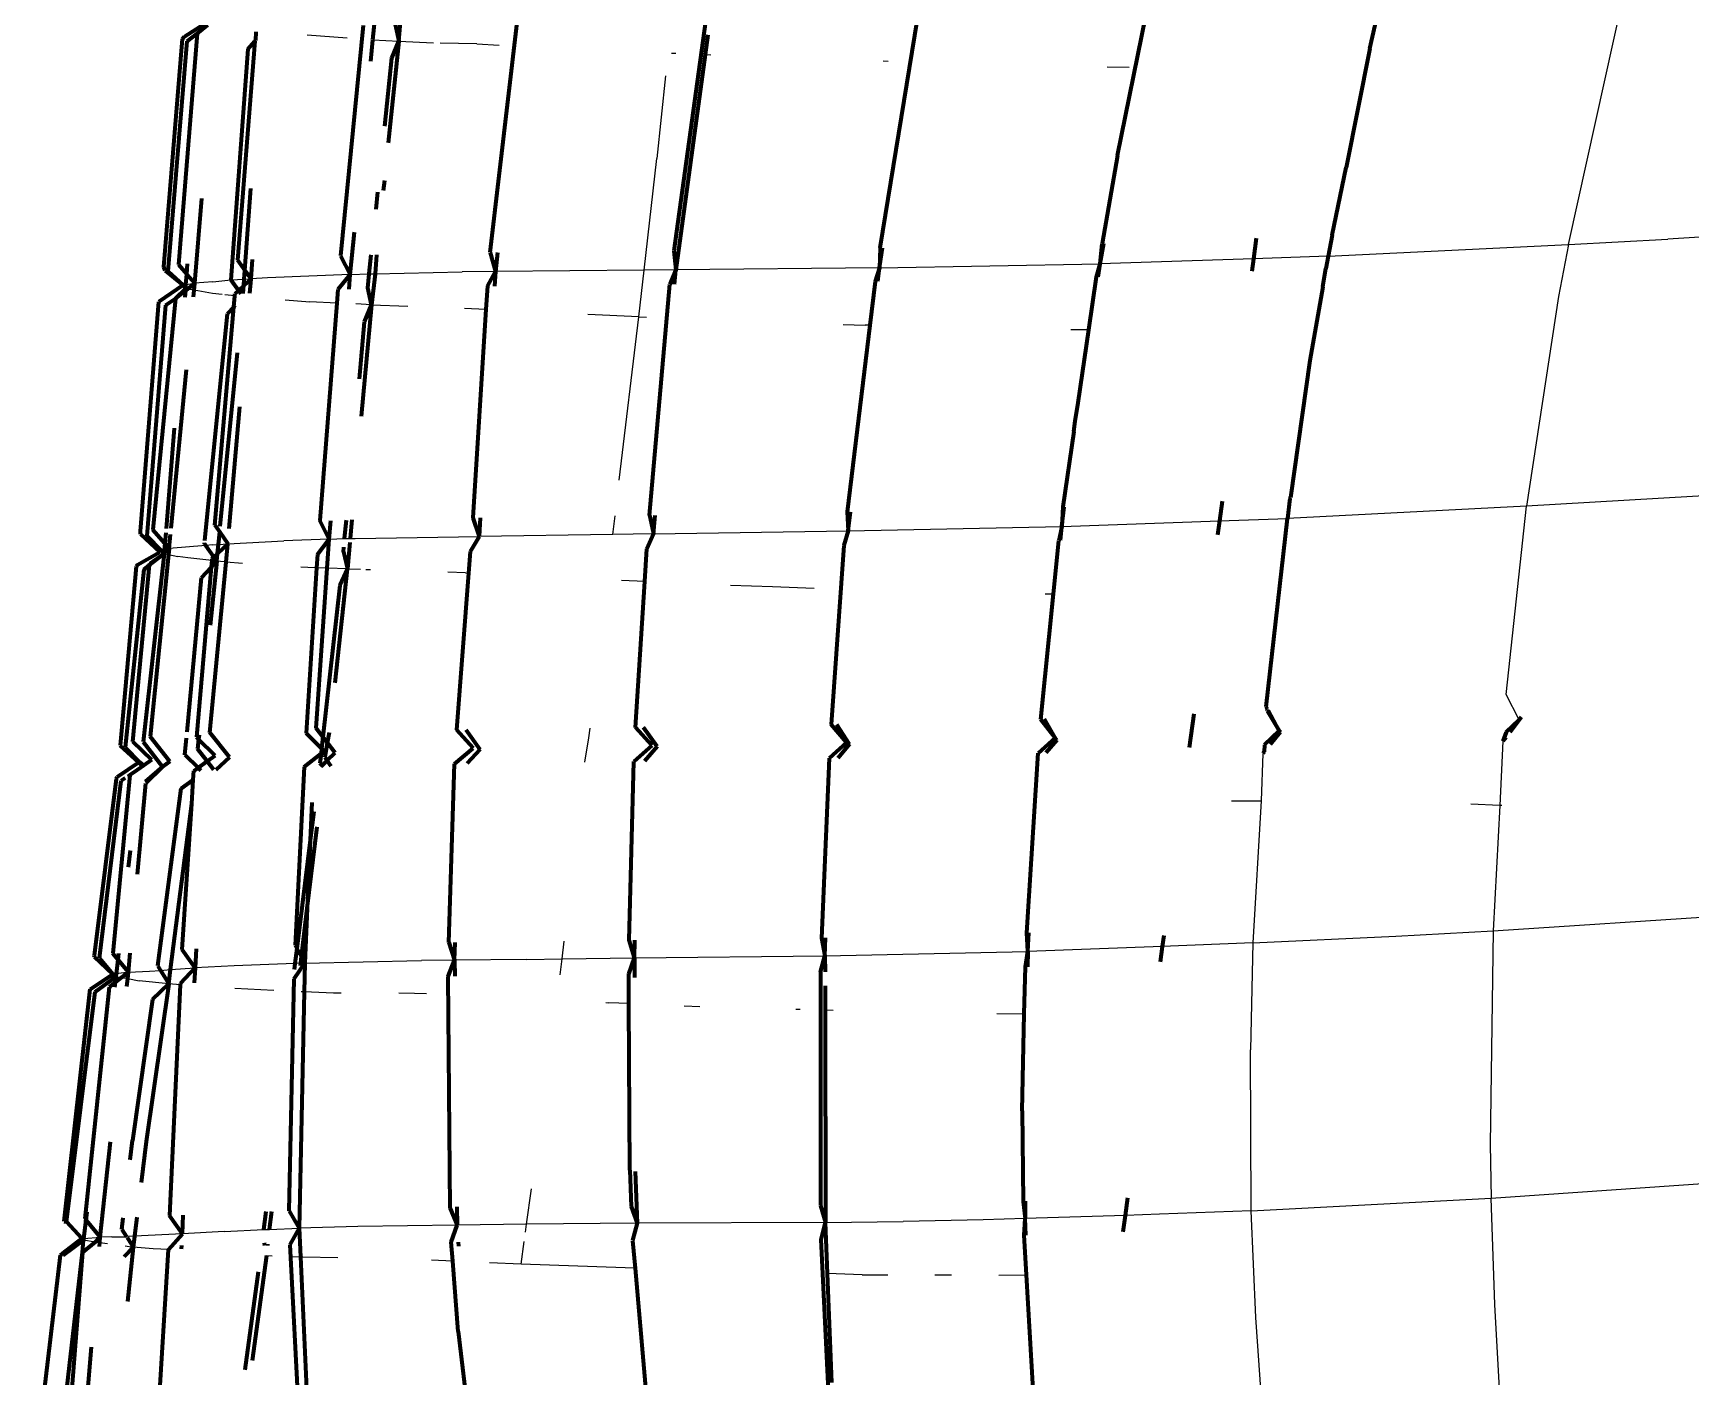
# Model space of a CAD drawing. Header units: millimetres. Extents: x 4307 to 31003, y 2809 to 20009.
# Drawn here: x 7182.9 to 7252.4, y 7338.3 to 7394.7 of the extents above; entities that cross this region are included whole.
import ezdxf

# ---------------------------------------------------------------- set-up
doc = ezdxf.new("R2010")
doc.units = ezdxf.units.MM
doc.layers.add('ProfileEdges', color=7, linetype='Continuous')

msp = doc.modelspace()

# ---------------------------------------------------------------- linework, layer by layer
for p, q in [((7247.241, 7385.786), (7249.632, 7396.597)), ((7196.067, 7394.437), (7194.381, 7394.562)), ((7197.142, 7394.368), (7198.229, 7394.322)), ((7198.229, 7394.322), (7199.675, 7394.243)), ((7201.491, 7394.199), (7199.96, 7394.233)), ((7201.491, 7394.199), (7202.435, 7394.153)), ((7209.658, 7393.817), (7209.84, 7393.809)), ((7211.058, 7393.756), (7211.299, 7393.745)), ((7218.725, 7393.466), (7218.516, 7393.472)), ((7227.904, 7393.239), (7228.829, 7393.219)), ((7209.395, 7392.863), (7209.04, 7389.403)), ((7208.509, 7384.719), (7209.04, 7389.403)), ((7247.241, 7385.786), (7251.396, 7386.016)), ((7257.761, 7386.424), (7251.396, 7386.016)), ((7237.17, 7385.303), (7247.241, 7385.786)), ((7247.241, 7385.786), (7246.818, 7383.607)), ((7197.24, 7384.563), (7200.877, 7384.648)), ((7202.281, 7384.663), (7200.877, 7384.648)), ((7208.509, 7384.719), (7202.281, 7384.663)), ((7208.287, 7382.762), (7208.509, 7384.719)), ((7209.836, 7384.731), (7208.509, 7384.719)), ((7218.368, 7384.816), (7209.836, 7384.731)), ((7218.368, 7384.816), (7227.609, 7384.979)), ((7234.038, 7385.197), (7227.609, 7384.979)), ((7237.17, 7385.303), (7234.038, 7385.197)), ((7189.187, 7384.09), (7189.307, 7384.108)), ((7189.371, 7383.924), (7189.293, 7383.938)), ((7189.307, 7384.108), (7189.683, 7384.165)), ((7190.432, 7384.231), (7189.683, 7384.165)), ((7190.432, 7384.231), (7191.189, 7384.315)), ((7191.189, 7384.315), (7191.752, 7384.335)), ((7191.752, 7384.335), (7192.035, 7384.357)), ((7192.719, 7384.388), (7192.035, 7384.357)), ((7196.196, 7384.533), (7192.719, 7384.388)), ((7196.196, 7384.533), (7196.986, 7384.555)), ((7196.986, 7384.555), (7197.24, 7384.563)), ((7189.654, 7383.873), (7189.371, 7383.924)), ((7190.418, 7383.734), (7189.654, 7383.873)), ((7190.828, 7383.691), (7190.418, 7383.734)), ((7191.36, 7383.635), (7190.94, 7383.679)), ((7193.466, 7383.468), (7194.5, 7383.392)), ((7195.625, 7383.338), (7194.5, 7383.392)), ((7197.082, 7383.268), (7196.421, 7383.3)), ((7197.082, 7383.268), (7198.6, 7383.21)), ((7246.818, 7383.607), (7245.482, 7374.819)), ((7200.984, 7383.118), (7201.88, 7383.083)), ((7208.287, 7382.762), (7206.149, 7382.863)), ((7207.466, 7375.919), (7208.287, 7382.762)), ((7208.287, 7382.762), (7208.61, 7382.748)), ((7216.844, 7382.439), (7217.766, 7382.409)), ((7217.961, 7382.403), (7217.766, 7382.409)), ((7227.135, 7382.209), (7226.384, 7382.209)), ((7255.979, 7375.439), (7245.482, 7374.819)), ((7207.193, 7373.636), (7207.287, 7374.422)), ((7226.007, 7373.975), (7232.612, 7374.206)), ((7232.612, 7374.206), (7235.458, 7374.306)), ((7245.482, 7374.819), (7235.458, 7374.306)), ((7244.623, 7366.921), (7245.482, 7374.819)), ((7196.397, 7373.471), (7201.593, 7373.552)), ((7207.193, 7373.636), (7201.593, 7373.552)), ((7208.9, 7373.662), (7207.193, 7373.636)), ((7208.9, 7373.662), (7217.057, 7373.782)), ((7217.057, 7373.782), (7226.007, 7373.975)), ((7188.213, 7372.9), (7188.301, 7372.934)), ((7188.366, 7372.867), (7188.213, 7372.9)), ((7188.301, 7372.934), (7188.402, 7372.973)), ((7188.392, 7372.841), (7188.583, 7372.8)), ((7188.402, 7372.973), (7188.609, 7373.053)), ((7190.136, 7373.178), (7188.609, 7373.053)), ((7190.432, 7373.202), (7190.136, 7373.178)), ((7190.432, 7373.202), (7190.671, 7373.217)), ((7190.671, 7373.217), (7191.07, 7373.244)), ((7191.07, 7373.244), (7193.408, 7373.365)), ((7195.316, 7373.444), (7193.408, 7373.365)), ((7195.316, 7373.444), (7195.959, 7373.46)), ((7195.959, 7373.46), (7196.188, 7373.466)), ((7196.188, 7373.466), (7196.397, 7373.471)), ((7188.583, 7372.8), (7188.968, 7372.719)), ((7189.39, 7372.656), (7188.968, 7372.719)), ((7190.391, 7372.548), (7189.39, 7372.656)), ((7190.603, 7372.525), (7190.391, 7372.548)), ((7190.603, 7372.525), (7190.908, 7372.498)), ((7190.998, 7372.49), (7191.684, 7372.43)), ((7194.709, 7372.234), (7194.117, 7372.269)), ((7194.779, 7372.232), (7194.709, 7372.234)), ((7195.23, 7372.217), (7194.779, 7372.232)), ((7196.071, 7372.189), (7195.23, 7372.217)), ((7196.071, 7372.189), (7196.622, 7372.178)), ((7196.839, 7372.173), (7197.042, 7372.169)), ((7201.028, 7372.025), (7200.287, 7372.06)), ((7201.028, 7372.025), (7201.154, 7372.019)), ((7208.534, 7371.658), (7207.565, 7371.702)), ((7212.124, 7371.507), (7213.891, 7371.452)), ((7213.891, 7371.452), (7215.63, 7371.388)), ((7225.303, 7371.148), (7225.657, 7371.142)), ((7245.173, 7365.868), (7244.623, 7366.921)), ((7206.192, 7365.105), (7206.24, 7365.515)), ((7206.015, 7364.096), (7206.192, 7365.105)), ((7244.491, 7364.972), (7244.354, 7362.28)), ((7234.424, 7364.455), (7234.363, 7362.475)), ((7233.124, 7362.473), (7234.363, 7362.475)), ((7234.363, 7362.475), (7234.013, 7356.511)), ((7244.354, 7362.28), (7243.149, 7362.328)), ((7244.354, 7362.28), (7244.087, 7357.019)), ((7244.446, 7362.276), (7244.354, 7362.28)), ((7244.087, 7357.019), (7254.427, 7357.698)), ((7240.004, 7356.791), (7244.087, 7357.019)), ((7244.087, 7357.019), (7243.96, 7348.056)), ((7205.142, 7356.587), (7205.053, 7355.845)), ((7216.083, 7355.968), (7224.588, 7356.159)), ((7230.217, 7356.369), (7224.588, 7356.159)), ((7234.013, 7356.511), (7230.217, 7356.369)), ((7234.013, 7356.511), (7233.907, 7352.031)), ((7234.013, 7356.511), (7240.004, 7356.791)), ((7188.663, 7355.392), (7189.695, 7355.465)), ((7191.33, 7355.55), (7189.695, 7355.465)), ((7193.877, 7355.651), (7191.33, 7355.55)), ((7194.119, 7355.661), (7193.877, 7355.651)), ((7194.294, 7355.667), (7194.119, 7355.661)), ((7194.294, 7355.667), (7199.176, 7355.777)), ((7200.568, 7355.796), (7199.176, 7355.777)), ((7203.594, 7355.825), (7200.568, 7355.796)), ((7203.594, 7355.825), (7205.053, 7355.845)), ((7205.053, 7355.845), (7204.971, 7355.169)), ((7205.053, 7355.845), (7208.102, 7355.886)), ((7208.102, 7355.886), (7216.083, 7355.968)), ((7186.4, 7355.22), (7186.246, 7355.2)), ((7186.387, 7355.102), (7186.612, 7355.062)), ((7186.896, 7355.284), (7186.4, 7355.22)), ((7186.612, 7355.062), (7186.868, 7355.016)), ((7186.868, 7355.016), (7187.347, 7354.929)), ((7186.896, 7355.284), (7187.781, 7355.329)), ((7188.587, 7354.797), (7187.347, 7354.929)), ((7187.781, 7355.329), (7188.244, 7355.362)), ((7188.244, 7355.362), (7188.663, 7355.392)), ((7189.071, 7354.755), (7188.587, 7354.797)), ((7192.989, 7354.517), (7191.36, 7354.597)), ((7194.268, 7354.458), (7194.134, 7354.463)), ((7195.495, 7354.413), (7194.268, 7354.458)), ((7195.81, 7354.412), (7195.495, 7354.413)), ((7198.883, 7354.399), (7198.231, 7354.402)), ((7199.388, 7354.377), (7198.883, 7354.399)), ((7206.899, 7354.009), (7207.027, 7354.004)), ((7207.866, 7353.968), (7207.027, 7354.004)), ((7210.185, 7353.874), (7210.838, 7353.85)), ((7215.04, 7353.721), (7214.858, 7353.727)), ((7216.428, 7353.679), (7216.089, 7353.69)), ((7223.28, 7353.556), (7224.435, 7353.539)), ((7233.948, 7345.288), (7233.907, 7352.031)), ((7243.96, 7348.056), (7244, 7345.818)), ((7244, 7345.818), (7254.181, 7346.518)), ((7203.58, 7344.717), (7203.781, 7346.211)), ((7233.948, 7345.288), (7244, 7345.818)), ((7244.144, 7341.354), (7244, 7345.818)), ((7228.676, 7345.092), (7224.465, 7344.956)), ((7230.104, 7345.138), (7228.676, 7345.092)), ((7233.948, 7345.288), (7230.104, 7345.138)), ((7234.142, 7340.805), (7233.948, 7345.288)), ((7190.908, 7344.419), (7189.166, 7344.321)), ((7190.908, 7344.419), (7192.579, 7344.494)), ((7192.579, 7344.494), (7192.816, 7344.505)), ((7192.816, 7344.505), (7194.051, 7344.561)), ((7196.509, 7344.623), (7194.051, 7344.561)), ((7200.671, 7344.684), (7196.509, 7344.623)), ((7203.58, 7344.717), (7200.671, 7344.684)), ((7203.537, 7344.392), (7203.58, 7344.717)), ((7208.212, 7344.768), (7203.58, 7344.717)), ((7216.111, 7344.792), (7208.212, 7344.768)), ((7216.111, 7344.792), (7219.358, 7344.836)), ((7222.706, 7344.906), (7219.358, 7344.836)), ((7224.465, 7344.956), (7222.706, 7344.906)), ((7184.953, 7344.118), (7185.028, 7344.125)), ((7185.504, 7343.975), (7185.019, 7344.055)), ((7185.028, 7344.125), (7185.721, 7344.184)), ((7185.504, 7343.975), (7185.702, 7343.949)), ((7185.702, 7343.949), (7186.016, 7343.909)), ((7186.207, 7344.196), (7185.721, 7344.184)), ((7186.207, 7344.196), (7186.818, 7344.198)), ((7186.762, 7343.811), (7187.101, 7343.765)), ((7186.818, 7344.198), (7186.85, 7344.209)), ((7187.157, 7344.224), (7186.85, 7344.209)), ((7187.941, 7343.694), (7187.101, 7343.765)), ((7189.166, 7344.321), (7187.157, 7344.224)), ((7188.572, 7343.66), (7187.941, 7343.694)), ((7203.356, 7343.05), (7203.483, 7343.997)), ((7192.693, 7343.407), (7192.916, 7343.399)), ((7193.764, 7343.37), (7194.106, 7343.359)), ((7194.106, 7343.359), (7194.2, 7343.356)), ((7194.2, 7343.356), (7195.678, 7343.332)), ((7200.487, 7343.17), (7199.593, 7343.208)), ((7203.356, 7343.05), (7202.028, 7343.106)), ((7207.714, 7342.896), (7203.356, 7343.05)), ((7208.126, 7342.884), (7207.714, 7342.896)), ((7217.641, 7342.606), (7216.195, 7342.652)), ((7217.641, 7342.606), (7218.716, 7342.6)), ((7221.383, 7342.583), (7220.69, 7342.588)), ((7223.368, 7342.58), (7224.526, 7342.604)), ((7244.517, 7334.637), (7244.144, 7341.354)), ((7234.614, 7334.077), (7234.142, 7340.805))]:
    msp.add_line(p, q)
at = {"layer": 'ProfileEdges', "lineweight": 211}
for p, q in [((7238.917, 7394.004), (7239.398, 7396.159)), ((7189.25, 7394.508), (7190.104, 7395.06)), ((7197.142, 7394.368), (7197.258, 7395.574)), ((7198.229, 7394.322), (7198.344, 7395.598)), ((7202.053, 7385.451), (7203.18, 7395.097)), ((7211.082, 7395.142), (7209.752, 7385.532)), ((7218.395, 7385.645), (7219.956, 7395.235)), ((7228.344, 7389.524), (7229.528, 7395.37)), ((7188.384, 7384.852), (7189.171, 7394.407)), ((7189.784, 7394.635), (7189, 7384.947)), ((7189.171, 7394.407), (7189.25, 7394.508)), ((7189.364, 7394.315), (7189.784, 7394.635)), ((7189.784, 7394.635), (7190.221, 7394.994)), ((7192.235, 7394.705), (7192.224, 7394.34)), ((7196.738, 7394.966), (7195.791, 7385.319)), ((7197.056, 7393.474), (7197.142, 7394.368)), ((7198.081, 7395.014), (7198.229, 7394.322)), ((7211.169, 7394.578), (7211.058, 7393.756)), ((7188.558, 7384.664), (7189.364, 7394.315)), ((7191.908, 7393.974), (7191.189, 7384.315)), ((7192.198, 7394.31), (7191.468, 7385.133)), ((7191.908, 7393.974), (7192.198, 7394.31)), ((7192.198, 7394.31), (7192.224, 7394.34)), ((7198.229, 7394.322), (7197.786, 7390.053)), ((7197.937, 7393.601), (7198.229, 7394.322)), ((7211.058, 7393.756), (7209.836, 7384.731)), ((7238.917, 7394.004), (7237.915, 7389.013)), ((7197.637, 7390.75), (7197.937, 7393.601)), ((7228.344, 7389.524), (7227.702, 7385.829)), ((7237.33, 7386.178), (7237.915, 7389.013)), ((7191.78, 7384.707), (7192.032, 7388.136)), ((7197.622, 7388.472), (7197.579, 7388.06)), ((7189.683, 7384.165), (7189.977, 7387.723)), ((7197.272, 7387.278), (7197.348, 7388)), ((7196.196, 7384.533), (7196.367, 7386.31)), ((7234.146, 7386.054), (7234.038, 7385.197)), ((7237.33, 7386.178), (7237.17, 7385.303)), ((7195.791, 7385.319), (7196.196, 7384.533)), ((7196.986, 7384.555), (7197.07, 7385.353)), ((7197.299, 7385.359), (7197.24, 7384.563)), ((7202.053, 7385.451), (7202.281, 7384.663)), ((7202.362, 7385.455), (7202.281, 7384.663)), ((7209.752, 7385.532), (7209.836, 7384.731)), ((7218.368, 7384.816), (7218.501, 7385.647)), ((7218.395, 7385.645), (7218.368, 7384.816)), ((7227.609, 7384.979), (7227.769, 7385.831)), ((7227.609, 7384.979), (7227.702, 7385.829)), ((7188.436, 7384.704), (7188.384, 7384.852)), ((7188.436, 7384.704), (7189.187, 7384.09)), ((7188.558, 7384.664), (7189.187, 7384.09)), ((7189, 7384.947), (7189.344, 7384.552)), ((7189.344, 7384.552), (7189.38, 7384.977)), ((7191.468, 7385.133), (7191.78, 7384.707)), ((7191.752, 7384.335), (7191.78, 7384.707)), ((7191.78, 7384.707), (7192.035, 7384.357)), ((7192.035, 7384.357), (7192.098, 7385.163)), ((7201.941, 7384.038), (7202.281, 7384.663)), ((7202.281, 7384.663), (7202.242, 7384.042)), ((7209.836, 7384.731), (7209.581, 7384.127)), ((7209.785, 7384.129), (7209.836, 7384.731)), ((7218.368, 7384.816), (7218.186, 7384.247)), ((7218.3, 7384.249), (7218.368, 7384.816)), ((7227.463, 7384.437), (7227.609, 7384.979)), ((7227.524, 7384.439), (7227.609, 7384.979)), ((7234.038, 7385.197), (7233.972, 7384.668)), ((7236.945, 7384.017), (7237.066, 7384.792)), ((7237.17, 7385.303), (7237.066, 7384.792)), ((7189.187, 7384.09), (7188.176, 7383.393)), ((7188.867, 7383.534), (7189.293, 7383.938)), ((7189.187, 7384.09), (7189.293, 7383.938)), ((7189.293, 7383.938), (7189.286, 7383.858)), ((7189.293, 7383.938), (7189.307, 7384.108)), ((7189.307, 7384.108), (7189.344, 7384.552)), ((7189.344, 7384.552), (7189.683, 7384.165)), ((7189.371, 7383.924), (7189.683, 7384.165)), ((7189.654, 7383.873), (7189.683, 7384.165)), ((7191.189, 7384.315), (7191.51, 7383.864)), ((7191.733, 7384.074), (7191.51, 7383.864)), ((7191.708, 7383.736), (7191.733, 7384.074)), ((7192.035, 7384.357), (7191.733, 7384.074)), ((7191.733, 7384.074), (7191.752, 7384.335)), ((7191.982, 7383.749), (7192.035, 7384.357)), ((7196.196, 7384.533), (7195.67, 7383.907)), ((7196.147, 7383.921), (7196.196, 7384.533)), ((7196.924, 7383.972), (7196.986, 7384.555)), ((7197.082, 7383.268), (7196.924, 7383.972)), ((7197.24, 7384.563), (7197.082, 7383.268)), ((7201.941, 7384.038), (7201.88, 7383.083)), ((7208.732, 7374.442), (7209.581, 7384.127)), ((7218.186, 7384.247), (7217.961, 7382.403)), ((7227.135, 7382.209), (7227.463, 7384.437)), ((7236.945, 7384.017), (7236.402, 7380.923)), ((7187.406, 7373.772), (7188.176, 7383.393)), ((7188.459, 7383.249), (7187.674, 7373.579)), ((7188.867, 7383.534), (7187.926, 7373.833)), ((7188.459, 7383.249), (7188.867, 7383.534)), ((7188.867, 7383.534), (7189.286, 7383.858)), ((7189.286, 7383.858), (7189.263, 7383.567)), ((7189.286, 7383.858), (7189.371, 7383.924)), ((7189.628, 7383.598), (7189.654, 7383.873)), ((7191.31, 7383.181), (7191.36, 7383.635)), ((7191.31, 7383.181), (7191.377, 7383.254)), ((7191.51, 7383.864), (7191.356, 7383.72)), ((7191.36, 7383.635), (7191.356, 7383.72)), ((7191.51, 7383.864), (7191.604, 7383.731)), ((7195.625, 7383.338), (7194.913, 7374.218)), ((7195.67, 7383.907), (7195.625, 7383.338)), ((7197.082, 7383.268), (7196.654, 7378.579)), ((7196.796, 7382.556), (7197.082, 7383.268)), ((7190.1, 7373.381), (7191.05, 7382.901)), ((7190.52, 7374.029), (7191.31, 7383.181)), ((7191.05, 7382.901), (7191.31, 7383.181)), ((7196.576, 7380.16), (7196.796, 7382.556)), ((7201.88, 7383.083), (7201.324, 7374.331)), ((7217.961, 7382.403), (7217.008, 7374.578)), ((7226.687, 7379.158), (7227.135, 7382.209)), ((7190.747, 7373.977), (7191.467, 7381.266)), ((7188.691, 7373.9), (7189.334, 7380.556)), ((7236.402, 7380.923), (7235.584, 7375.188)), ((7226.565, 7378.385), (7226.687, 7379.158)), ((7191.126, 7373.89), (7191.57, 7379.001)), ((7226.51, 7377.949), (7226.565, 7378.385)), ((7188.818, 7378.093), (7188.476, 7373.881)), ((7226.51, 7377.949), (7226.046, 7374.793)), ((7232.722, 7375.031), (7232.612, 7374.206)), ((7235.559, 7375.144), (7235.458, 7374.306)), ((7235.559, 7375.144), (7235.584, 7375.188)), ((7195.316, 7373.444), (7194.913, 7374.218)), ((7195.316, 7373.444), (7195.378, 7374.227)), ((7195.959, 7373.46), (7196.031, 7374.24)), ((7196.259, 7374.245), (7196.188, 7373.466)), ((7201.324, 7374.331), (7201.593, 7373.552)), ((7201.641, 7374.337), (7201.593, 7373.552)), ((7208.732, 7374.442), (7208.9, 7373.662)), ((7208.9, 7373.662), (7208.966, 7374.446)), ((7217.008, 7374.578), (7217.057, 7373.782)), ((7217.057, 7373.782), (7217.152, 7374.582)), ((7226.007, 7373.975), (7226.111, 7374.795)), ((7226.046, 7374.793), (7226.007, 7373.975)), ((7232.612, 7374.206), (7232.535, 7373.625)), ((7234.575, 7366.404), (7235.458, 7374.306)), ((7187.404, 7373.655), (7187.406, 7373.772)), ((7187.404, 7373.655), (7188.213, 7372.9)), ((7188.301, 7372.934), (7187.674, 7373.579)), ((7188.426, 7373.262), (7187.926, 7373.833)), ((7188.461, 7373.698), (7188.426, 7373.262)), ((7188.609, 7373.053), (7188.666, 7373.646)), ((7190.52, 7374.029), (7190.723, 7373.739)), ((7190.671, 7373.217), (7190.723, 7373.739)), ((7190.723, 7373.739), (7191.07, 7373.244)), ((7201.593, 7373.552), (7201.224, 7372.917)), ((7208.623, 7373.03), (7208.9, 7373.662)), ((7217.057, 7373.782), (7216.868, 7373.169)), ((7226.007, 7373.975), (7225.879, 7373.387)), ((7225.946, 7373.39), (7226.007, 7373.975)), ((7187.284, 7372.358), (7188.213, 7372.9)), ((7188.392, 7372.841), (7187.518, 7364.944)), ((7187.783, 7372.356), (7188.392, 7372.841)), ((7187.789, 7372.421), (7188.392, 7372.841)), ((7188.366, 7372.867), (7188.301, 7372.934)), ((7188.392, 7372.841), (7188.366, 7372.867)), ((7188.396, 7372.889), (7188.392, 7372.841)), ((7188.396, 7372.889), (7188.609, 7373.053)), ((7188.402, 7372.973), (7188.396, 7372.889)), ((7188.426, 7373.262), (7188.402, 7372.973)), ((7188.609, 7373.053), (7188.426, 7373.262)), ((7188.609, 7373.053), (7188.583, 7372.8)), ((7190.087, 7373.246), (7190.091, 7373.287)), ((7190.136, 7373.178), (7190.087, 7373.246)), ((7190.481, 7372.695), (7190.136, 7373.178)), ((7190.634, 7372.837), (7190.481, 7372.695)), ((7190.603, 7372.525), (7190.634, 7372.837)), ((7191.07, 7373.244), (7190.634, 7372.837)), ((7190.634, 7372.837), (7190.671, 7373.217)), ((7190.998, 7372.49), (7191.07, 7373.244)), ((7194.814, 7372.803), (7195.316, 7373.444)), ((7195.23, 7372.217), (7195.316, 7373.444)), ((7195.909, 7372.911), (7195.927, 7373.105)), ((7195.909, 7372.911), (7196.071, 7372.189)), ((7196.172, 7373.296), (7196.071, 7372.189)), ((7201.224, 7372.917), (7201.154, 7372.019)), ((7208.534, 7371.658), (7208.623, 7373.03)), ((7216.868, 7373.169), (7216.34, 7365.67)), ((7225.657, 7371.142), (7225.879, 7373.387)), ((7187.227, 7372.296), (7186.699, 7366.343)), ((7187.541, 7372.164), (7186.768, 7364.72)), ((7187.089, 7364.957), (7187.783, 7372.356)), ((7187.284, 7372.358), (7187.227, 7372.296)), ((7187.541, 7372.164), (7187.783, 7372.356)), ((7187.783, 7372.356), (7187.789, 7372.421)), ((7188.583, 7372.8), (7187.807, 7365.163)), ((7190.367, 7372.271), (7189.754, 7365.136)), ((7189.96, 7371.832), (7190.367, 7372.271)), ((7190.313, 7365.338), (7190.998, 7372.49)), ((7190.603, 7372.525), (7190.327, 7369.829)), ((7190.391, 7372.548), (7190.367, 7372.271)), ((7190.367, 7372.271), (7190.603, 7372.525)), ((7190.397, 7372.616), (7190.391, 7372.548)), ((7190.481, 7372.695), (7190.397, 7372.616)), ((7190.603, 7372.525), (7190.481, 7372.695)), ((7194.779, 7372.232), (7194.348, 7365.31)), ((7194.762, 7365.522), (7195.23, 7372.217)), ((7194.814, 7372.803), (7194.779, 7372.232)), ((7195.561, 7367.415), (7196.071, 7372.189)), ((7196.071, 7372.189), (7195.763, 7371.493)), ((7189.356, 7365.367), (7189.96, 7371.832)), ((7195.763, 7371.493), (7195.049, 7365.149)), ((7201.154, 7372.019), (7200.638, 7365.439)), ((7208.138, 7365.54), (7208.534, 7371.658)), ((7225.135, 7365.885), (7225.657, 7371.142)), ((7186.699, 7366.343), (7186.558, 7364.796)), ((7225.725, 7365.106), (7225.135, 7365.885)), ((7225.725, 7365.106), (7225.279, 7365.891)), ((7231.535, 7366.115), (7231.347, 7364.699)), ((7234.625, 7366.313), (7234.575, 7366.404)), ((7234.617, 7366.236), (7234.625, 7366.313)), ((7234.617, 7366.236), (7235.116, 7365.408)), ((7235.116, 7365.408), (7234.665, 7366.239)), ((7245.25, 7365.979), (7245.173, 7365.868)), ((7189.857, 7365.235), (7189.838, 7365.054)), ((7191.131, 7364.3), (7190.313, 7365.338)), ((7194.994, 7364.662), (7194.348, 7365.31)), ((7195.049, 7365.149), (7194.762, 7365.522)), ((7195.244, 7364.895), (7195.324, 7365.339)), ((7201.34, 7364.681), (7200.638, 7365.439)), ((7201.642, 7364.622), (7201.052, 7365.445)), ((7208.825, 7364.79), (7208.138, 7365.54)), ((7209.056, 7364.741), (7208.483, 7365.546)), ((7216.98, 7364.91), (7216.34, 7365.67)), ((7217.118, 7364.852), (7216.575, 7365.676)), ((7234.5, 7364.822), (7235.116, 7365.408)), ((7235.152, 7365.348), (7234.733, 7364.834)), ((7235.116, 7365.408), (7235.165, 7365.454)), ((7235.116, 7365.408), (7235.152, 7365.348)), ((7244.623, 7365.345), (7244.491, 7364.972)), ((7244.623, 7365.345), (7245.173, 7365.868)), ((7245.173, 7365.868), (7244.783, 7365.355)), ((7187.331, 7364.071), (7186.558, 7364.796)), ((7186.768, 7364.72), (7187.37, 7364.096)), ((7187.883, 7364.19), (7187.089, 7364.957)), ((7187.518, 7364.944), (7188.333, 7363.893)), ((7188.638, 7364.122), (7187.807, 7365.163)), ((7189.265, 7364.398), (7189.332, 7365.116)), ((7189.838, 7365.054), (7189.754, 7365.136)), ((7189.838, 7365.054), (7189.797, 7364.65)), ((7190.202, 7364.128), (7189.797, 7364.65)), ((7190.536, 7364.371), (7189.838, 7365.054)), ((7194.994, 7364.662), (7194.97, 7364.447)), ((7194.97, 7364.447), (7195.104, 7364.551)), ((7195.049, 7365.149), (7194.994, 7364.662)), ((7195.104, 7364.551), (7194.994, 7364.662)), ((7195.244, 7364.895), (7195.049, 7365.149)), ((7195.137, 7364.301), (7195.244, 7364.895)), ((7195.23, 7364.162), (7195.557, 7364.488)), ((7195.557, 7364.488), (7195.244, 7364.895)), ((7200.56, 7364.023), (7201.34, 7364.681)), ((7201.642, 7364.622), (7201.091, 7364.031)), ((7208.825, 7364.79), (7208.079, 7364.124)), ((7209.056, 7364.741), (7208.525, 7364.131)), ((7216.98, 7364.91), (7216.266, 7364.254)), ((7217.118, 7364.852), (7216.621, 7364.263)), ((7225.725, 7365.106), (7225.018, 7364.473)), ((7225.796, 7365.015), (7225.339, 7364.484)), ((7225.796, 7365.015), (7225.725, 7365.106)), ((7234.482, 7364.526), (7234.424, 7364.455)), ((7234.5, 7364.822), (7234.482, 7364.526)), ((7244.611, 7365.129), (7244.491, 7364.972)), ((7187.331, 7364.071), (7186.424, 7363.459)), ((7187.547, 7363.946), (7187.262, 7363.754)), ((7187.37, 7364.096), (7187.331, 7364.071)), ((7187.427, 7363.981), (7187.331, 7364.071)), ((7187.37, 7364.096), (7187.427, 7363.981)), ((7187.37, 7364.096), (7187.547, 7363.946)), ((7187.883, 7364.19), (7187.547, 7363.946)), ((7188.333, 7363.893), (7187.595, 7363.26)), ((7188.333, 7363.893), (7187.622, 7363.21)), ((7188.638, 7364.122), (7188.333, 7363.893)), ((7189.265, 7364.398), (7189.819, 7363.849)), ((7189.643, 7363.721), (7189.819, 7363.849)), ((7189.819, 7363.849), (7190.202, 7364.128)), ((7189.819, 7363.849), (7189.933, 7363.736)), ((7190.202, 7364.128), (7190.536, 7364.371)), ((7190.483, 7363.765), (7190.202, 7364.128)), ((7191.131, 7364.3), (7190.563, 7363.769)), ((7194.262, 7363.895), (7193.881, 7356.42)), ((7194.262, 7363.895), (7194.97, 7364.447)), ((7194.97, 7364.447), (7194.925, 7364.052)), ((7194.925, 7364.052), (7195.016, 7363.947)), ((7194.98, 7363.912), (7195.016, 7363.947)), ((7195.016, 7363.947), (7195.23, 7364.162)), ((7195.016, 7363.947), (7195.045, 7363.913)), ((7195.23, 7364.162), (7195.137, 7364.301)), ((7195.391, 7363.921), (7195.23, 7364.162)), ((7200.318, 7356.532), (7200.56, 7364.023)), ((7207.875, 7356.623), (7208.079, 7364.124)), ((7216.266, 7364.254), (7215.94, 7356.717)), ((7224.54, 7356.931), (7225.018, 7364.473)), ((7186.387, 7363.386), (7185.467, 7355.98)), ((7185.689, 7355.869), (7186.597, 7363.308)), ((7186.961, 7363.543), (7186.242, 7356.067)), ((7186.387, 7363.386), (7186.424, 7363.459)), ((7186.761, 7363.418), (7186.597, 7363.308)), ((7186.961, 7363.543), (7186.865, 7363.488)), ((7187.262, 7363.754), (7186.961, 7363.543)), ((7187.273, 7359.4), (7187.622, 7363.21)), ((7189.114, 7362.985), (7189.618, 7363.348)), ((7189.553, 7362.346), (7189.618, 7363.348)), ((7189.618, 7363.348), (7189.643, 7363.721)), ((7188.127, 7355.555), (7189.114, 7362.985)), ((7188.663, 7355.392), (7189.553, 7362.346)), ((7189.152, 7356.233), (7189.553, 7362.346)), ((7194.583, 7362.394), (7194.515, 7360.814)), ((7194.664, 7362.017), (7194.515, 7360.814)), ((7194.393, 7357.959), (7194.8, 7361.381)), ((7186.908, 7359.695), (7186.986, 7360.383)), ((7194.515, 7360.814), (7193.956, 7356.284)), ((7194.515, 7360.814), (7194.393, 7357.959)), ((7194.151, 7355.928), (7194.393, 7357.959)), ((7194.393, 7357.959), (7194.294, 7355.667)), ((7224.588, 7356.159), (7224.54, 7356.931)), ((7224.588, 7356.159), (7224.631, 7356.934)), ((7189.695, 7355.465), (7189.152, 7356.233)), ((7189.741, 7356.261), (7189.695, 7355.465)), ((7193.956, 7356.284), (7193.877, 7355.651)), ((7193.881, 7356.42), (7193.956, 7356.284)), ((7193.956, 7356.284), (7194.151, 7355.928)), ((7200.318, 7356.532), (7200.568, 7355.796)), ((7200.568, 7355.796), (7200.589, 7356.534)), ((7208.102, 7355.886), (7207.875, 7356.623)), ((7208.102, 7355.886), (7208.115, 7356.626)), ((7215.94, 7356.717), (7216.083, 7355.968)), ((7216.083, 7355.968), (7216.107, 7356.721)), ((7224.479, 7355.514), (7224.588, 7356.159)), ((7224.588, 7356.159), (7224.563, 7355.517)), ((7230.217, 7356.369), (7230.128, 7355.719)), ((7230.279, 7356.82), (7230.217, 7356.369)), ((7185.484, 7355.926), (7185.467, 7355.98)), ((7186.246, 7355.2), (7185.484, 7355.926)), ((7185.689, 7355.869), (7186.246, 7355.2)), ((7186.466, 7355.799), (7186.242, 7356.067)), ((7186.4, 7355.22), (7186.466, 7355.799)), ((7186.466, 7355.799), (7186.497, 7356.078)), ((7186.896, 7355.284), (7186.466, 7355.799)), ((7186.896, 7355.284), (7186.971, 7356.098)), ((7188.127, 7355.555), (7188.244, 7355.362)), ((7189.695, 7355.465), (7189.074, 7354.816)), ((7189.695, 7355.465), (7189.655, 7354.842)), ((7193.837, 7355.001), (7194.294, 7355.667)), ((7193.877, 7355.651), (7193.847, 7355.403)), ((7194.107, 7355.557), (7194.119, 7355.661)), ((7194.119, 7355.661), (7194.151, 7355.928)), ((7194.151, 7355.928), (7194.294, 7355.667)), ((7194.294, 7355.667), (7194.268, 7354.458)), ((7200.291, 7355.112), (7200.568, 7355.796)), ((7200.568, 7355.796), (7200.575, 7355.116)), ((7207.859, 7355.205), (7208.102, 7355.886)), ((7208.102, 7355.886), (7208.105, 7355.064)), ((7215.891, 7355.3), (7216.083, 7355.968)), ((7216.083, 7355.968), (7216.085, 7355.304)), ((7224.435, 7353.539), (7224.479, 7355.514)), ((7185.292, 7354.569), (7186.246, 7355.2)), ((7185.502, 7354.458), (7186.387, 7355.102)), ((7186.357, 7354.862), (7186.091, 7354.654)), ((7186.246, 7355.2), (7186.263, 7355.147)), ((7186.263, 7355.147), (7186.387, 7355.102)), ((7186.332, 7354.664), (7186.357, 7354.862)), ((7186.357, 7354.862), (7186.387, 7355.102)), ((7186.612, 7355.062), (7186.357, 7354.862)), ((7186.387, 7355.102), (7186.4, 7355.22)), ((7186.896, 7355.284), (7186.612, 7355.062)), ((7186.833, 7354.686), (7186.868, 7355.016)), ((7186.868, 7355.016), (7186.896, 7355.284)), ((7188.587, 7354.797), (7187.636, 7348.195)), ((7187.906, 7354.147), (7188.587, 7354.797)), ((7188.244, 7355.362), (7188.587, 7354.797)), ((7188.587, 7354.797), (7188.663, 7355.392)), ((7189.074, 7354.816), (7189.071, 7354.755)), ((7193.635, 7345.282), (7193.837, 7355.001)), ((7200.38, 7345.384), (7200.291, 7355.112)), ((7207.866, 7353.968), (7207.859, 7355.205)), ((7215.891, 7355.3), (7215.898, 7345.501)), ((7184.212, 7344.841), (7185.292, 7354.569)), ((7184.301, 7344.815), (7185.502, 7354.458)), ((7186.091, 7354.654), (7185.068, 7344.949)), ((7187.906, 7354.147), (7187.063, 7348.234)), ((7189.071, 7354.755), (7188.62, 7345.08)), ((7194.268, 7354.458), (7194.051, 7344.561)), ((7216.086, 7354.711), (7216.089, 7353.69)), ((7207.908, 7346.984), (7207.866, 7353.968)), ((7216.089, 7353.69), (7216.111, 7344.792)), ((7224.345, 7349.472), (7224.435, 7353.539)), ((7224.345, 7349.472), (7224.383, 7345.679)), ((7185.721, 7344.184), (7186.144, 7348.174)), ((7186.966, 7347.418), (7187.063, 7348.234)), ((7187.636, 7348.195), (7187.428, 7346.472)), ((7207.908, 7346.984), (7207.963, 7345.459)), ((7208.137, 7346.935), (7208.212, 7344.768)), ((7228.676, 7345.092), (7228.778, 7345.832)), ((7185.122, 7344.886), (7185.166, 7345.243)), ((7189.166, 7344.321), (7188.62, 7345.08)), ((7189.166, 7344.321), (7189.195, 7345.107)), ((7192.579, 7344.494), (7192.667, 7345.251)), ((7192.816, 7344.505), (7192.904, 7345.26)), ((7193.635, 7345.282), (7194.051, 7344.561)), ((7200.38, 7345.384), (7200.671, 7344.684)), ((7200.663, 7345.453), (7200.671, 7344.684)), ((7207.963, 7345.459), (7208.212, 7344.768)), ((7215.898, 7345.501), (7216.111, 7344.792)), ((7224.383, 7345.679), (7224.465, 7344.956)), ((7224.468, 7345.682), (7224.465, 7344.956)), ((7228.582, 7344.404), (7228.676, 7345.092)), ((7184.212, 7344.841), (7184.301, 7344.815)), ((7184.953, 7344.118), (7184.301, 7344.815)), ((7185.028, 7344.125), (7185.122, 7344.886)), ((7185.068, 7344.949), (7185.122, 7344.886)), ((7185.122, 7344.886), (7185.721, 7344.184)), ((7186.618, 7344.504), (7186.676, 7344.993)), ((7186.618, 7344.504), (7186.818, 7344.198)), ((7187.252, 7345.016), (7187.157, 7344.224)), ((7194.051, 7344.561), (7193.661, 7343.862)), ((7194.051, 7344.561), (7194.106, 7343.359)), ((7200.427, 7343.965), (7200.671, 7344.684)), ((7208.212, 7344.768), (7208.025, 7344.041)), ((7215.928, 7344.082), (7216.111, 7344.792)), ((7216.195, 7342.652), (7216.111, 7344.792)), ((7224.428, 7344.259), (7224.465, 7344.956)), ((7224.506, 7344.262), (7224.465, 7344.956)), ((7185.019, 7344.055), (7184.148, 7343.409)), ((7184.151, 7343.508), (7184.953, 7344.118)), ((7184.953, 7344.118), (7185.019, 7344.055)), ((7184.969, 7343.533), (7185.019, 7344.055)), ((7185.504, 7343.975), (7184.969, 7343.533)), ((7185.019, 7344.055), (7185.028, 7344.125)), ((7185.721, 7344.184), (7185.504, 7343.975)), ((7185.69, 7343.792), (7185.702, 7343.949)), ((7185.702, 7343.949), (7185.721, 7344.184)), ((7186.724, 7343.37), (7187.101, 7343.765)), ((7186.84, 7344.163), (7187.101, 7343.765)), ((7187.101, 7343.765), (7186.854, 7341.483)), ((7187.157, 7344.224), (7187.101, 7343.765)), ((7187.982, 7333.926), (7188.572, 7343.66)), ((7188.572, 7343.66), (7189.166, 7344.321)), ((7189.124, 7343.685), (7189.134, 7343.843)), ((7192.58, 7343.934), (7192.602, 7343.828)), ((7192.738, 7343.833), (7192.744, 7343.887)), ((7193.661, 7343.862), (7194.167, 7334.137)), ((7200.487, 7343.17), (7200.427, 7343.965)), ((7200.72, 7343.968), (7200.732, 7343.802)), ((7208.025, 7344.041), (7208.126, 7342.884)), ((7216.402, 7334.288), (7215.928, 7344.082)), ((7224.526, 7342.604), (7224.428, 7344.259)), ((7182.907, 7333.782), (7184.047, 7343.429)), ((7183.884, 7334.022), (7184.969, 7343.533)), ((7184.047, 7343.429), (7184.151, 7343.508)), ((7184.969, 7343.533), (7184.203, 7333.806)), ((7192.094, 7339.001), (7192.693, 7343.407)), ((7194.106, 7343.359), (7194.448, 7335.841)), ((7200.71, 7340.224), (7200.487, 7343.17)), ((7191.784, 7338.619), (7192.354, 7342.725)), ((7208.126, 7342.884), (7208.871, 7334.333)), ((7216.376, 7338.091), (7216.195, 7342.652)), ((7225.013, 7334.423), (7224.526, 7342.604)), ((7200.71, 7340.224), (7201.437, 7334.291)), ((7184.819, 7333.042), (7185.348, 7339.574))]:
    msp.add_line(p, q, dxfattribs=at)

doc.saveas('drawing.dxf')
